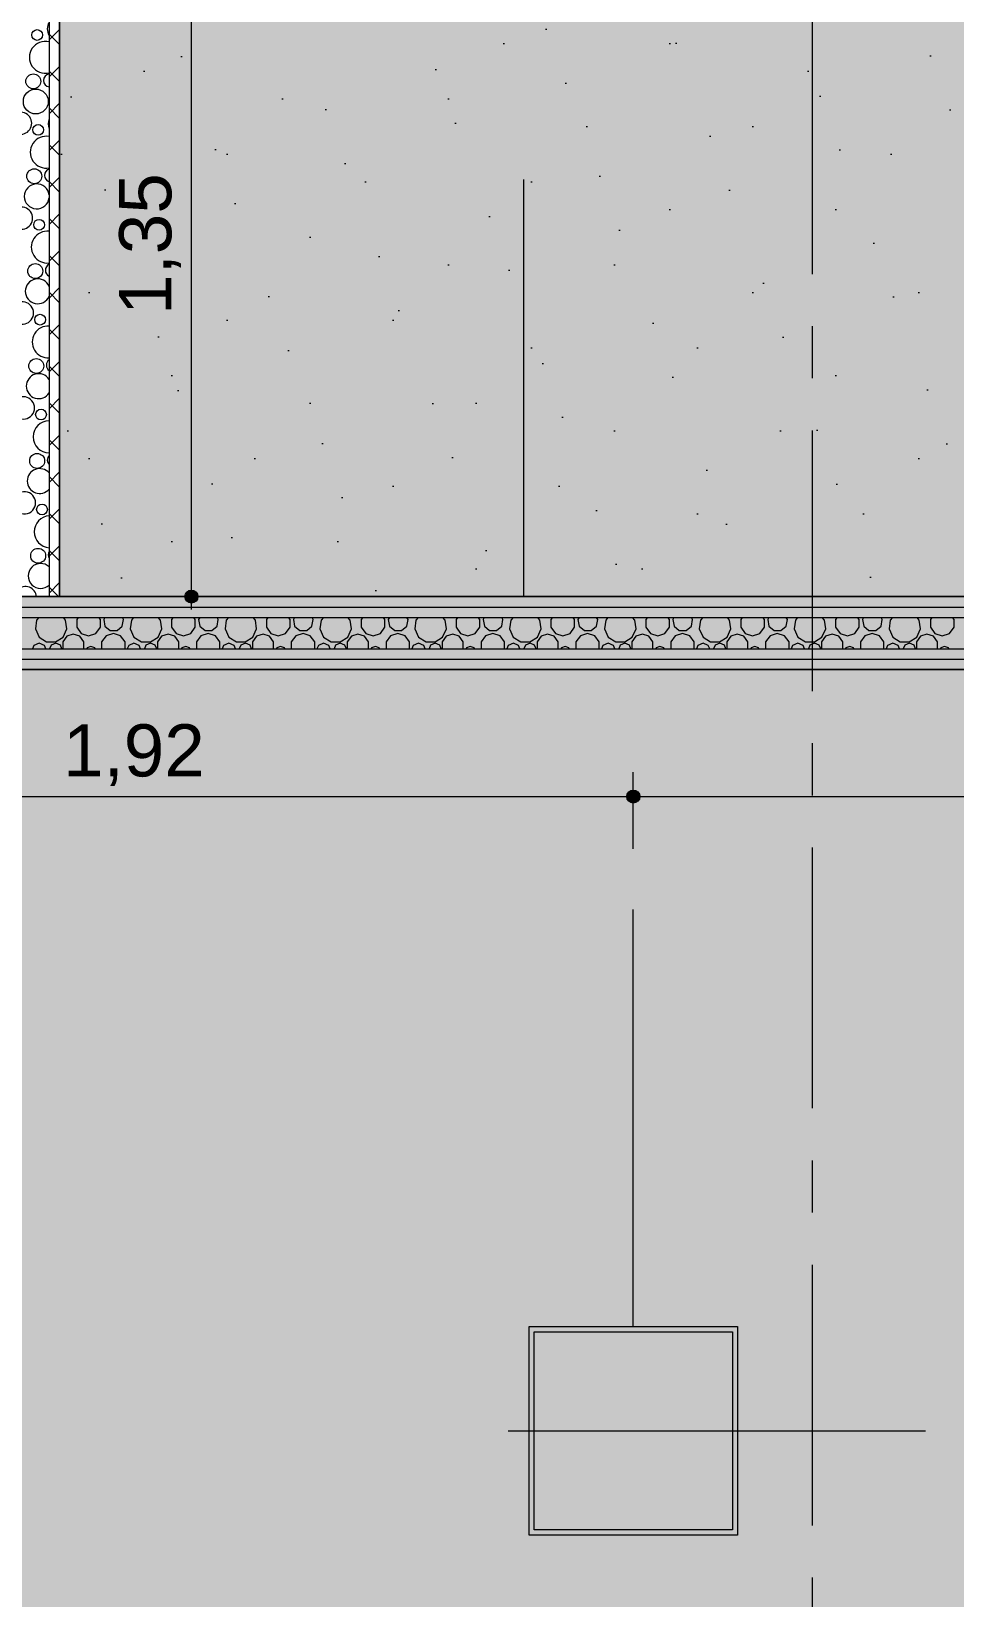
# Model space of a CAD drawing. Header units: metres. Extents: x -77 to -41.1, y -68 to -27.7.
# Drawn here: x -51.128 to -49.358, y -39.02 to -36.016 of the extents above; entities that cross this region are included whole.
import ezdxf

# ---------------------------------------------------------------- set-up
doc = ezdxf.new("R2010")
doc.units = ezdxf.units.M
doc.header["$MEASUREMENT"] = 0
doc.linetypes.add('AStair_dashed', pattern=[1.8, 0.8, -1])
doc.linetypes.add('Dot & Dashed', pattern=[0.6, 0.5, -0.05, 0, -0.05])
for name, color, linetype, lineweight in [('0_Caneta_No__99', 7, 'Continuous', 20), ('FORRO.EXEC_Caneta_No__241', 7, 'Continuous', 13), ('LAJES.EST_Caneta_No__241', 7, 'Continuous', 13), ('LAJES.EST_Caneta_No__96', 252, 'Continuous', 0), ('LUMINOTÉCNICA_Caneta_No__96', 252, 'Continuous', 0), ('PAREDE CONSTRUIR_Caneta_No__241', 7, 'Continuous', 13), ('PAREDE CONSTRUIR_Caneta_No__83', 84, 'Continuous', 0), ('PAREDE CONSTRUIR_Caneta_No__96', 252, 'Continuous', 0)]:
    doc.layers.add(name, color=color, linetype=linetype, lineweight=lineweight)
for name, color, linetype in [('COTAS FORRO.EXEC', 7, 'Continuous'), ('FORRO.EXEC', 7, 'Continuous'), ('LUMINOTÉCNICA', 7, 'Continuous'), ('PAREDE CONSTRUIR', 7, 'Continuous')]:
    doc.layers.add(name, color=color, linetype=linetype)
for name, color, linetype, lineweight, true_color in [('COTAS FORRO.EXEC_Caneta_No__25', 7, 'Continuous', 13, 0x982312), ('LAJES.EST_Caneta_No__18', 7, 'Continuous', 0, 0xdfdfdf), ('LAJES.EST_Caneta_No__254', 7, 'Continuous', 0, 0xd1c9ad), ('LUMINOTÉCNICA_Caneta_No__27', 7, 'Continuous', 0, 0xbd2d17), ('ZONA_Caneta_No__56', 7, 'Continuous', 0, 0xffe495)]:
    doc.layers.add(name, color=color, linetype=linetype, lineweight=lineweight, true_color=true_color)
doc.styles.add('GENERATED_STYLE_1', font='arial.ttf')
doc.dimstyles.new('GENERATED_STYLE__1', dxfattribs={"dimtxt": 0.1, "dimasz": 0.0475, "dimexe": 0.18, "dimexo": 0.1, "dimgap": 0, "dimtad": 1, "dimtih": 1, "dimtoh": 1, "dimzin": 0, "dimdsep": 46, "dimtxsty": 'GENERATED_STYLE_1', "dimblk": 'ARROWHEAD_11', "dimblk1": 'ARROWHEAD_11', "dimblk2": 'ARROWHEAD_11', "dimcen": 0.09, "dimclrd": 256, "dimclre": 256, "dimclrt": 256, "dimadec": 0, "dimazin": 0, "dimtfac": 1, "dimtdec": 4, "dimtmove": 0, "dimatfit": 3, "dimfxl": 0, "dimtolj": 1, "dimtzin": 0, "dimarcsym": 0})
doc.dimstyles.new('GENERATED_STYLE__2', dxfattribs={"dimtxt": 0.1, "dimasz": 0.0475, "dimexe": 0.18, "dimexo": 0.1, "dimgap": 0, "dimtad": 1, "dimzin": 0, "dimdsep": 46, "dimtxsty": 'GENERATED_STYLE_1', "dimblk": 'ARROWHEAD_11', "dimblk1": 'ARROWHEAD_11', "dimblk2": 'ARROWHEAD_11', "dimcen": 0.09, "dimclrd": 256, "dimclre": 256, "dimclrt": 256, "dimadec": 0, "dimazin": 0, "dimtfac": 1, "dimtdec": 4, "dimtmove": 0, "dimatfit": 3, "dimfxl": 0, "dimtolj": 1, "dimtzin": 0, "dimarcsym": 0})
pattern_1 = [(45, (0, 0.5), (-0.159099, 0.159099), [0, -0.15, 0, -0.225]), (110, (0.5, 0.5), (0.21143084, 0.07695453), [0, -0.11, 0, -0.19])]

# ---------------------------------------------------------------- blocks, each defined once
blk = doc.blocks.new('*X124')
at = {"layer": 'PAREDE CONSTRUIR_Caneta_No__96', "color": 252, "linetype": 'Continuous', "lineweight": 0}
for p, q in [((-51.1181, -37.1451), (-51.1205, -37.1622)), ((-51.1138, -37.1402), (-51.1181, -37.1451)), ((-51.0624, -37.1451), (-51.0667, -37.1402)), ((-51.0599, -37.1622), (-51.0624, -37.1451)), ((-51.0382, -37.1402), (-51.0411, -37.1442)), ((-51.0411, -37.1442), (-51.0411, -37.159)), ((-51.0411, -37.159), (-51.0325, -37.1709)), ((-51.0044, -37.1709), (-50.9958, -37.159)), ((-50.9958, -37.1442), (-50.9987, -37.1402)), ((-50.9958, -37.159), (-50.9958, -37.1442)), ((-50.9872, -37.1402), (-50.9893, -37.1439)), ((-50.9893, -37.1439), (-50.987, -37.1568)), ((-50.987, -37.1568), (-50.977, -37.1652)), ((-50.9639, -37.1652), (-50.9538, -37.1568)), ((-50.9538, -37.1568), (-50.9515, -37.1439)), ((-50.9515, -37.1439), (-50.9537, -37.1402)), ((-50.9362, -37.1451), (-50.9387, -37.1622)), ((-50.932, -37.1402), (-50.9362, -37.1451)), ((-50.8805, -37.1451), (-50.8848, -37.1402)), ((-50.8781, -37.1622), (-50.8805, -37.1451)), ((-50.8564, -37.1402), (-50.8593, -37.1442)), ((-50.8593, -37.1442), (-50.8593, -37.159)), ((-50.8593, -37.159), (-50.8506, -37.1709)), ((-50.8226, -37.1709), (-50.8139, -37.159)), ((-50.8139, -37.1442), (-50.8168, -37.1402)), ((-50.8139, -37.159), (-50.8139, -37.1442)), ((-50.8053, -37.1402), (-50.8075, -37.1439)), ((-50.8075, -37.1439), (-50.8052, -37.1568)), ((-50.8052, -37.1568), (-50.7951, -37.1652)), ((-50.782, -37.1652), (-50.772, -37.1568)), ((-50.772, -37.1568), (-50.7697, -37.1439)), ((-50.7697, -37.1439), (-50.7718, -37.1402)), ((-50.7544, -37.1451), (-50.7568, -37.1622)), ((-50.7501, -37.1402), (-50.7544, -37.1451)), ((-50.6987, -37.1451), (-50.7029, -37.1402)), ((-50.6962, -37.1622), (-50.6987, -37.1451)), ((-50.6745, -37.1402), (-50.6774, -37.1442)), ((-50.6774, -37.1442), (-50.6774, -37.159)), ((-50.6774, -37.159), (-50.6688, -37.1709)), ((-50.6407, -37.1709), (-50.6321, -37.159)), ((-50.6321, -37.1442), (-50.635, -37.1402)), ((-50.6321, -37.159), (-50.6321, -37.1442)), ((-50.6235, -37.1402), (-50.6256, -37.1439)), ((-50.6256, -37.1439), (-50.6233, -37.1568)), ((-50.6233, -37.1568), (-50.6133, -37.1652)), ((-50.6002, -37.1652), (-50.5901, -37.1568)), ((-50.5901, -37.1568), (-50.5878, -37.1439)), ((-50.5878, -37.1439), (-50.59, -37.1402)), ((-50.5725, -37.1451), (-50.575, -37.1622)), ((-50.5682, -37.1402), (-50.5725, -37.1451)), ((-50.5168, -37.1451), (-50.5211, -37.1402)), ((-50.5144, -37.1622), (-50.5168, -37.1451)), ((-50.4926, -37.1402), (-50.4956, -37.1442)), ((-50.4956, -37.1442), (-50.4956, -37.159)), ((-50.4956, -37.159), (-50.4869, -37.1709)), ((-50.4589, -37.1709), (-50.4502, -37.159)), ((-50.4502, -37.1442), (-50.4531, -37.1402)), ((-50.4502, -37.159), (-50.4502, -37.1442)), ((-50.4416, -37.1402), (-50.4438, -37.1439)), ((-50.4438, -37.1439), (-50.4415, -37.1568)), ((-50.4415, -37.1568), (-50.4314, -37.1652)), ((-50.4183, -37.1652), (-50.4083, -37.1568)), ((-50.4083, -37.1568), (-50.406, -37.1439)), ((-50.406, -37.1439), (-50.4081, -37.1402)), ((-50.3907, -37.1451), (-50.3931, -37.1622)), ((-50.3864, -37.1402), (-50.3907, -37.1451)), ((-50.335, -37.1451), (-50.3392, -37.1402)), ((-50.3325, -37.1622), (-50.335, -37.1451)), ((-50.3108, -37.1402), (-50.3137, -37.1442)), ((-50.3137, -37.1442), (-50.3137, -37.159)), ((-50.3137, -37.159), (-50.3051, -37.1709)), ((-50.277, -37.1709), (-50.2683, -37.159)), ((-50.2683, -37.1442), (-50.2713, -37.1402)), ((-50.2683, -37.159), (-50.2683, -37.1442)), ((-50.2598, -37.1402), (-50.2619, -37.1439)), ((-50.2619, -37.1439), (-50.2596, -37.1568)), ((-50.2596, -37.1568), (-50.2496, -37.1652)), ((-50.2365, -37.1652), (-50.2264, -37.1568)), ((-50.2264, -37.1568), (-50.2241, -37.1439)), ((-50.2241, -37.1439), (-50.2262, -37.1402)), ((-50.2088, -37.1451), (-50.2113, -37.1622)), ((-50.2045, -37.1402), (-50.2088, -37.1451)), ((-50.1531, -37.1451), (-50.1574, -37.1402)), ((-50.1507, -37.1622), (-50.1531, -37.1451)), ((-50.1289, -37.1402), (-50.1319, -37.1442)), ((-50.1319, -37.1442), (-50.1319, -37.159)), ((-50.1319, -37.159), (-50.1232, -37.1709)), ((-50.0952, -37.1709), (-50.0865, -37.159)), ((-50.0865, -37.1442), (-50.0894, -37.1402)), ((-50.0865, -37.159), (-50.0865, -37.1442)), ((-50.0779, -37.1402), (-50.0801, -37.1439)), ((-50.0801, -37.1439), (-50.0778, -37.1568)), ((-50.0778, -37.1568), (-50.0677, -37.1652)), ((-50.0546, -37.1652), (-50.0446, -37.1568)), ((-50.0446, -37.1568), (-50.0423, -37.1439)), ((-50.0423, -37.1439), (-50.0444, -37.1402)), ((-50.027, -37.1451), (-50.0294, -37.1622)), ((-50.0227, -37.1402), (-50.027, -37.1451)), ((-49.9713, -37.1451), (-49.9755, -37.1402)), ((-49.9688, -37.1622), (-49.9713, -37.1451)), ((-49.9471, -37.1402), (-49.95, -37.1442)), ((-49.95, -37.1442), (-49.95, -37.159)), ((-49.95, -37.159), (-49.9413, -37.1709)), ((-49.9133, -37.1709), (-49.9046, -37.159)), ((-49.9046, -37.1442), (-49.9076, -37.1402)), ((-49.9046, -37.159), (-49.9046, -37.1442)), ((-49.8961, -37.1402), (-49.8982, -37.1439)), ((-49.8982, -37.1439), (-49.8959, -37.1568)), ((-49.8959, -37.1568), (-49.8859, -37.1652)), ((-49.8728, -37.1652), (-49.8627, -37.1568)), ((-49.8627, -37.1568), (-49.8604, -37.1439)), ((-49.8604, -37.1439), (-49.8625, -37.1402)), ((-49.8451, -37.1451), (-49.8476, -37.1622)), ((-49.8408, -37.1402), (-49.8451, -37.1451)), ((-49.7894, -37.1451), (-49.7937, -37.1402)), ((-49.787, -37.1622), (-49.7894, -37.1451)), ((-49.7652, -37.1402), (-49.7682, -37.1442)), ((-49.7682, -37.1442), (-49.7682, -37.159)), ((-49.7682, -37.159), (-49.7595, -37.1709)), ((-49.7315, -37.1709), (-49.7228, -37.159)), ((-49.7228, -37.1442), (-49.7257, -37.1402)), ((-49.7228, -37.159), (-49.7228, -37.1442)), ((-49.7142, -37.1402), (-49.7163, -37.1439)), ((-49.7163, -37.1439), (-49.7141, -37.1568)), ((-49.7141, -37.1568), (-49.704, -37.1652)), ((-49.6909, -37.1652), (-49.6808, -37.1568)), ((-49.6808, -37.1568), (-49.6786, -37.1439)), ((-49.6786, -37.1439), (-49.6807, -37.1402)), ((-49.6632, -37.1451), (-49.6657, -37.1622)), ((-49.659, -37.1402), (-49.6632, -37.1451)), ((-49.6076, -37.1451), (-49.6118, -37.1402)), ((-49.6051, -37.1622), (-49.6076, -37.1451)), ((-49.5834, -37.1402), (-49.5863, -37.1442)), ((-49.5863, -37.1442), (-49.5863, -37.159)), ((-49.5863, -37.159), (-49.5776, -37.1709)), ((-49.5496, -37.1709), (-49.5409, -37.159)), ((-49.5409, -37.1442), (-49.5439, -37.1402)), ((-49.5409, -37.159), (-49.5409, -37.1442)), ((-49.5324, -37.1402), (-49.5345, -37.1439)), ((-49.5345, -37.1439), (-49.5322, -37.1568)), ((-49.5322, -37.1568), (-49.5222, -37.1652)), ((-49.509, -37.1652), (-49.499, -37.1568)), ((-49.499, -37.1568), (-49.4967, -37.1439)), ((-49.4967, -37.1439), (-49.4988, -37.1402)), ((-49.4814, -37.1451), (-49.4838, -37.1622)), ((-49.4771, -37.1402), (-49.4814, -37.1451)), ((-49.4257, -37.1451), (-49.43, -37.1402)), ((-49.4233, -37.1622), (-49.4257, -37.1451)), ((-49.4015, -37.1402), (-49.4045, -37.1442)), ((-49.4045, -37.1442), (-49.4045, -37.159)), ((-49.4045, -37.159), (-49.3958, -37.1709)), ((-49.3677, -37.1709), (-49.3591, -37.159)), ((-49.3591, -37.1442), (-49.362, -37.1402)), ((-49.3591, -37.159), (-49.3591, -37.1442)), ((-51.1133, -37.1896), (-51.1234, -37.1938)), ((-51.1205, -37.1622), (-51.1134, -37.1779)), ((-51.1134, -37.1779), (-51.0989, -37.1872)), ((-51.1032, -37.1938), (-51.1133, -37.1896)), ((-51.0989, -37.1872), (-51.0816, -37.1872)), ((-51.0814, -37.1896), (-51.0902, -37.1933)), ((-51.0816, -37.1872), (-51.0671, -37.1779)), ((-51.0725, -37.1933), (-51.0814, -37.1896)), ((-51.0602, -37.1761), (-51.0679, -37.1867)), ((-51.0679, -37.1867), (-51.0679, -37.1999)), ((-51.0671, -37.1779), (-51.0599, -37.1622)), ((-51.0477, -37.172), (-51.0602, -37.1761)), ((-51.0352, -37.1761), (-51.0477, -37.172)), ((-51.0274, -37.1867), (-51.0352, -37.1761)), ((-51.0325, -37.1709), (-51.0185, -37.1755)), ((-51.0274, -37.1999), (-51.0274, -37.1867)), ((-51.0185, -37.1755), (-51.0044, -37.1709)), ((-50.9848, -37.1752), (-50.9934, -37.1871)), ((-50.9934, -37.1871), (-50.9934, -37.2002)), ((-50.9709, -37.1707), (-50.9848, -37.1752)), ((-50.977, -37.1652), (-50.9639, -37.1652)), ((-50.957, -37.1752), (-50.9709, -37.1707)), ((-50.9484, -37.1871), (-50.957, -37.1752)), ((-50.9484, -37.2002), (-50.9484, -37.1871)), ((-50.9314, -37.1896), (-50.9415, -37.1938)), ((-50.9387, -37.1622), (-50.9315, -37.1779)), ((-50.9315, -37.1779), (-50.917, -37.1872)), ((-50.9213, -37.1938), (-50.9314, -37.1896)), ((-50.917, -37.1872), (-50.8998, -37.1872)), ((-50.8995, -37.1896), (-50.9084, -37.1933)), ((-50.8998, -37.1872), (-50.8852, -37.1779)), ((-50.8906, -37.1933), (-50.8995, -37.1896)), ((-50.8783, -37.1761), (-50.8861, -37.1867)), ((-50.8861, -37.1867), (-50.8861, -37.1999)), ((-50.8852, -37.1779), (-50.8781, -37.1622)), ((-50.8658, -37.172), (-50.8783, -37.1761)), ((-50.8533, -37.1761), (-50.8658, -37.172)), ((-50.8456, -37.1867), (-50.8533, -37.1761)), ((-50.8506, -37.1709), (-50.8366, -37.1755)), ((-50.8456, -37.1999), (-50.8456, -37.1867)), ((-50.8366, -37.1755), (-50.8226, -37.1709)), ((-50.803, -37.1752), (-50.8116, -37.1871)), ((-50.8116, -37.1871), (-50.8116, -37.2002)), ((-50.7891, -37.1707), (-50.803, -37.1752)), ((-50.7951, -37.1652), (-50.782, -37.1652)), ((-50.7752, -37.1752), (-50.7891, -37.1707)), ((-50.7666, -37.1871), (-50.7752, -37.1752)), ((-50.7666, -37.2002), (-50.7666, -37.1871)), ((-50.7496, -37.1896), (-50.7597, -37.1938)), ((-50.7568, -37.1622), (-50.7497, -37.1779)), ((-50.7497, -37.1779), (-50.7351, -37.1872)), ((-50.7395, -37.1938), (-50.7496, -37.1896)), ((-50.7351, -37.1872), (-50.7179, -37.1872)), ((-50.7177, -37.1896), (-50.7265, -37.1933)), ((-50.7179, -37.1872), (-50.7034, -37.1779)), ((-50.7088, -37.1933), (-50.7177, -37.1896)), ((-50.6965, -37.1761), (-50.7042, -37.1867)), ((-50.7042, -37.1867), (-50.7042, -37.1999)), ((-50.7034, -37.1779), (-50.6962, -37.1622)), ((-50.684, -37.172), (-50.6965, -37.1761)), ((-50.6715, -37.1761), (-50.684, -37.172)), ((-50.6637, -37.1867), (-50.6715, -37.1761)), ((-50.6688, -37.1709), (-50.6547, -37.1755)), ((-50.6637, -37.1999), (-50.6637, -37.1867)), ((-50.6547, -37.1755), (-50.6407, -37.1709)), ((-50.6211, -37.1752), (-50.6297, -37.1871)), ((-50.6297, -37.1871), (-50.6297, -37.2002)), ((-50.6072, -37.1707), (-50.6211, -37.1752)), ((-50.6133, -37.1652), (-50.6002, -37.1652)), ((-50.5933, -37.1752), (-50.6072, -37.1707)), ((-50.5847, -37.1871), (-50.5933, -37.1752)), ((-50.5847, -37.2002), (-50.5847, -37.1871)), ((-50.5677, -37.1896), (-50.5778, -37.1938)), ((-50.575, -37.1622), (-50.5678, -37.1779)), ((-50.5678, -37.1779), (-50.5533, -37.1872)), ((-50.5576, -37.1938), (-50.5677, -37.1896)), ((-50.5533, -37.1872), (-50.536, -37.1872)), ((-50.5358, -37.1896), (-50.5447, -37.1933)), ((-50.536, -37.1872), (-50.5215, -37.1779)), ((-50.5269, -37.1933), (-50.5358, -37.1896)), ((-50.5146, -37.1761), (-50.5224, -37.1867)), ((-50.5224, -37.1867), (-50.5224, -37.1999)), ((-50.5215, -37.1779), (-50.5144, -37.1622)), ((-50.5021, -37.172), (-50.5146, -37.1761)), ((-50.4896, -37.1761), (-50.5021, -37.172)), ((-50.4819, -37.1867), (-50.4896, -37.1761)), ((-50.4869, -37.1709), (-50.4729, -37.1755)), ((-50.4819, -37.1999), (-50.4819, -37.1867)), ((-50.4729, -37.1755), (-50.4589, -37.1709)), ((-50.4393, -37.1752), (-50.4479, -37.1871)), ((-50.4479, -37.1871), (-50.4479, -37.2002)), ((-50.4254, -37.1707), (-50.4393, -37.1752)), ((-50.4314, -37.1652), (-50.4183, -37.1652)), ((-50.4115, -37.1752), (-50.4254, -37.1707)), ((-50.4029, -37.1871), (-50.4115, -37.1752)), ((-50.4029, -37.2002), (-50.4029, -37.1871)), ((-50.3859, -37.1896), (-50.396, -37.1938)), ((-50.3931, -37.1622), (-50.3859, -37.1779)), ((-50.3859, -37.1779), (-50.3714, -37.1872)), ((-50.3758, -37.1938), (-50.3859, -37.1896)), ((-50.3714, -37.1872), (-50.3542, -37.1872)), ((-50.354, -37.1896), (-50.3628, -37.1933)), ((-50.3542, -37.1872), (-50.3397, -37.1779)), ((-50.3451, -37.1933), (-50.354, -37.1896)), ((-50.3328, -37.1761), (-50.3405, -37.1867)), ((-50.3405, -37.1867), (-50.3405, -37.1999)), ((-50.3397, -37.1779), (-50.3325, -37.1622)), ((-50.3203, -37.172), (-50.3328, -37.1761)), ((-50.3078, -37.1761), (-50.3203, -37.172)), ((-50.3, -37.1867), (-50.3078, -37.1761)), ((-50.3051, -37.1709), (-50.291, -37.1755)), ((-50.3, -37.1999), (-50.3, -37.1867)), ((-50.291, -37.1755), (-50.277, -37.1709)), ((-50.2574, -37.1752), (-50.266, -37.1871)), ((-50.266, -37.1871), (-50.266, -37.2002)), ((-50.2435, -37.1707), (-50.2574, -37.1752)), ((-50.2496, -37.1652), (-50.2365, -37.1652)), ((-50.2296, -37.1752), (-50.2435, -37.1707)), ((-50.221, -37.1871), (-50.2296, -37.1752)), ((-50.221, -37.2002), (-50.221, -37.1871)), ((-50.204, -37.1896), (-50.2141, -37.1938)), ((-50.2113, -37.1622), (-50.2041, -37.1779)), ((-50.2041, -37.1779), (-50.1896, -37.1872)), ((-50.1939, -37.1938), (-50.204, -37.1896)), ((-50.1896, -37.1872), (-50.1723, -37.1872)), ((-50.1721, -37.1896), (-50.181, -37.1933)), ((-50.1723, -37.1872), (-50.1578, -37.1779)), ((-50.1632, -37.1933), (-50.1721, -37.1896)), ((-50.1509, -37.1761), (-50.1586, -37.1867)), ((-50.1586, -37.1867), (-50.1586, -37.1999)), ((-50.1578, -37.1779), (-50.1507, -37.1622)), ((-50.1384, -37.172), (-50.1509, -37.1761)), ((-50.1259, -37.1761), (-50.1384, -37.172)), ((-50.1182, -37.1867), (-50.1259, -37.1761)), ((-50.1232, -37.1709), (-50.1092, -37.1755)), ((-50.1182, -37.1999), (-50.1182, -37.1867)), ((-50.1092, -37.1755), (-50.0952, -37.1709)), ((-50.0756, -37.1752), (-50.0842, -37.1871)), ((-50.0842, -37.1871), (-50.0842, -37.2002)), ((-50.0617, -37.1707), (-50.0756, -37.1752)), ((-50.0677, -37.1652), (-50.0546, -37.1652)), ((-50.0478, -37.1752), (-50.0617, -37.1707)), ((-50.0392, -37.1871), (-50.0478, -37.1752)), ((-50.0392, -37.2002), (-50.0392, -37.1871)), ((-50.0222, -37.1896), (-50.0323, -37.1938)), ((-50.0294, -37.1622), (-50.0222, -37.1779)), ((-50.0222, -37.1779), (-50.0077, -37.1872)), ((-50.0121, -37.1938), (-50.0222, -37.1896)), ((-50.0077, -37.1872), (-49.9905, -37.1872)), ((-49.9902, -37.1896), (-49.9991, -37.1933)), ((-49.9905, -37.1872), (-49.976, -37.1779)), ((-49.9814, -37.1933), (-49.9902, -37.1896)), ((-49.9691, -37.1761), (-49.9768, -37.1867)), ((-49.9768, -37.1867), (-49.9768, -37.1999)), ((-49.976, -37.1779), (-49.9688, -37.1622)), ((-49.9566, -37.172), (-49.9691, -37.1761)), ((-49.9441, -37.1761), (-49.9566, -37.172)), ((-49.9363, -37.1867), (-49.9441, -37.1761)), ((-49.9413, -37.1709), (-49.9273, -37.1755)), ((-49.9363, -37.1999), (-49.9363, -37.1867)), ((-49.9273, -37.1755), (-49.9133, -37.1709)), ((-49.8937, -37.1752), (-49.9023, -37.1871)), ((-49.9023, -37.1871), (-49.9023, -37.2002)), ((-49.8798, -37.1707), (-49.8937, -37.1752)), ((-49.8859, -37.1652), (-49.8728, -37.1652)), ((-49.8659, -37.1752), (-49.8798, -37.1707)), ((-49.8573, -37.1871), (-49.8659, -37.1752)), ((-49.8573, -37.2002), (-49.8573, -37.1871)), ((-49.8403, -37.1896), (-49.8504, -37.1938)), ((-49.8476, -37.1622), (-49.8404, -37.1779)), ((-49.8404, -37.1779), (-49.8259, -37.1872)), ((-49.8302, -37.1938), (-49.8403, -37.1896)), ((-49.8259, -37.1872), (-49.8086, -37.1872)), ((-49.8084, -37.1896), (-49.8173, -37.1933)), ((-49.8086, -37.1872), (-49.7941, -37.1779)), ((-49.7995, -37.1933), (-49.8084, -37.1896)), ((-49.7872, -37.1761), (-49.7949, -37.1867)), ((-49.7949, -37.1867), (-49.7949, -37.1999)), ((-49.7941, -37.1779), (-49.787, -37.1622)), ((-49.7747, -37.172), (-49.7872, -37.1761)), ((-49.7622, -37.1761), (-49.7747, -37.172)), ((-49.7545, -37.1867), (-49.7622, -37.1761)), ((-49.7595, -37.1709), (-49.7455, -37.1755)), ((-49.7545, -37.1999), (-49.7545, -37.1867)), ((-49.7455, -37.1755), (-49.7315, -37.1709)), ((-49.7119, -37.1752), (-49.7205, -37.1871)), ((-49.7205, -37.1871), (-49.7205, -37.2002)), ((-49.698, -37.1707), (-49.7119, -37.1752)), ((-49.704, -37.1652), (-49.6909, -37.1652)), ((-49.6841, -37.1752), (-49.698, -37.1707)), ((-49.6755, -37.1871), (-49.6841, -37.1752)), ((-49.6755, -37.2002), (-49.6755, -37.1871)), ((-49.6585, -37.1896), (-49.6686, -37.1938)), ((-49.6657, -37.1622), (-49.6585, -37.1779)), ((-49.6585, -37.1779), (-49.644, -37.1872)), ((-49.6483, -37.1938), (-49.6585, -37.1896)), ((-49.644, -37.1872), (-49.6268, -37.1872)), ((-49.6265, -37.1896), (-49.6354, -37.1933)), ((-49.6268, -37.1872), (-49.6123, -37.1779)), ((-49.6177, -37.1933), (-49.6265, -37.1896)), ((-49.6054, -37.1761), (-49.6131, -37.1867)), ((-49.6131, -37.1867), (-49.6131, -37.1999)), ((-49.6123, -37.1779), (-49.6051, -37.1622)), ((-49.5929, -37.172), (-49.6054, -37.1761)), ((-49.5803, -37.1761), (-49.5929, -37.172)), ((-49.5726, -37.1867), (-49.5803, -37.1761)), ((-49.5776, -37.1709), (-49.5636, -37.1755)), ((-49.5726, -37.1999), (-49.5726, -37.1867)), ((-49.5636, -37.1755), (-49.5496, -37.1709)), ((-49.53, -37.1752), (-49.5386, -37.1871)), ((-49.5386, -37.1871), (-49.5386, -37.2002)), ((-49.5161, -37.1707), (-49.53, -37.1752)), ((-49.5222, -37.1652), (-49.509, -37.1652)), ((-49.5022, -37.1752), (-49.5161, -37.1707)), ((-49.4936, -37.1871), (-49.5022, -37.1752)), ((-49.4936, -37.2002), (-49.4936, -37.1871)), ((-49.4766, -37.1896), (-49.4867, -37.1938)), ((-49.4838, -37.1622), (-49.4767, -37.1779)), ((-49.4767, -37.1779), (-49.4622, -37.1872)), ((-49.4665, -37.1938), (-49.4766, -37.1896)), ((-49.4622, -37.1872), (-49.4449, -37.1872)), ((-49.4447, -37.1896), (-49.4535, -37.1933)), ((-49.4449, -37.1872), (-49.4304, -37.1779)), ((-49.4358, -37.1933), (-49.4447, -37.1896)), ((-49.4235, -37.1761), (-49.4312, -37.1867)), ((-49.4312, -37.1867), (-49.4312, -37.1999)), ((-49.4304, -37.1779), (-49.4233, -37.1622)), ((-49.411, -37.172), (-49.4235, -37.1761)), ((-49.3985, -37.1761), (-49.411, -37.172)), ((-49.3908, -37.1867), (-49.3985, -37.1761)), ((-49.3958, -37.1709), (-49.3818, -37.1755)), ((-49.3908, -37.1999), (-49.3908, -37.1867)), ((-49.3818, -37.1755), (-49.3677, -37.1709)), ((-51.1234, -37.1938), (-51.126, -37.2002)), ((-51.1005, -37.2002), (-51.1032, -37.1938)), ((-51.0902, -37.1933), (-51.0931, -37.2002)), ((-51.0696, -37.2002), (-51.0725, -37.1933)), ((-51.0679, -37.1999), (-51.0677, -37.2002)), ((-51.0277, -37.2002), (-51.0274, -37.1999)), ((-51.0213, -37.1987), (-51.0219, -37.2002)), ((-51.014, -37.1957), (-51.0213, -37.1987)), ((-51.0067, -37.1987), (-51.014, -37.1957)), ((-51.0061, -37.2002), (-51.0067, -37.1987)), ((-50.9415, -37.1938), (-50.9442, -37.2002)), ((-50.9187, -37.2002), (-50.9213, -37.1938)), ((-50.9084, -37.1933), (-50.9112, -37.2002)), ((-50.8878, -37.2002), (-50.8906, -37.1933)), ((-50.8861, -37.1999), (-50.8858, -37.2002)), ((-50.8458, -37.2002), (-50.8456, -37.1999)), ((-50.8395, -37.1987), (-50.8401, -37.2002)), ((-50.8321, -37.1957), (-50.8395, -37.1987)), ((-50.8248, -37.1987), (-50.8321, -37.1957)), ((-50.8242, -37.2002), (-50.8248, -37.1987)), ((-50.7597, -37.1938), (-50.7623, -37.2002)), ((-50.7368, -37.2002), (-50.7395, -37.1938)), ((-50.7265, -37.1933), (-50.7294, -37.2002)), ((-50.7059, -37.2002), (-50.7088, -37.1933)), ((-50.7042, -37.1999), (-50.704, -37.2002)), ((-50.664, -37.2002), (-50.6637, -37.1999)), ((-50.6576, -37.1987), (-50.6582, -37.2002)), ((-50.6503, -37.1957), (-50.6576, -37.1987)), ((-50.643, -37.1987), (-50.6503, -37.1957)), ((-50.6424, -37.2002), (-50.643, -37.1987)), ((-50.5778, -37.1938), (-50.5805, -37.2002)), ((-50.555, -37.2002), (-50.5576, -37.1938)), ((-50.5447, -37.1933), (-50.5475, -37.2002)), ((-50.5241, -37.2002), (-50.5269, -37.1933)), ((-50.5224, -37.1999), (-50.5221, -37.2002)), ((-50.4821, -37.2002), (-50.4819, -37.1999)), ((-50.4757, -37.1987), (-50.4764, -37.2002)), ((-50.4684, -37.1957), (-50.4757, -37.1987)), ((-50.4611, -37.1987), (-50.4684, -37.1957)), ((-50.4605, -37.2002), (-50.4611, -37.1987)), ((-50.396, -37.1938), (-50.3986, -37.2002)), ((-50.3731, -37.2002), (-50.3758, -37.1938)), ((-50.3628, -37.1933), (-50.3657, -37.2002)), ((-50.3422, -37.2002), (-50.3451, -37.1933)), ((-50.3405, -37.1999), (-50.3403, -37.2002)), ((-50.3003, -37.2002), (-50.3, -37.1999)), ((-50.2939, -37.1987), (-50.2945, -37.2002)), ((-50.2866, -37.1957), (-50.2939, -37.1987)), ((-50.2793, -37.1987), (-50.2866, -37.1957)), ((-50.2786, -37.2002), (-50.2793, -37.1987)), ((-50.2141, -37.1938), (-50.2168, -37.2002)), ((-50.1913, -37.2002), (-50.1939, -37.1938)), ((-50.181, -37.1933), (-50.1838, -37.2002)), ((-50.1604, -37.2002), (-50.1632, -37.1933)), ((-50.1586, -37.1999), (-50.1584, -37.2002)), ((-50.1184, -37.2002), (-50.1182, -37.1999)), ((-50.112, -37.1987), (-50.1127, -37.2002)), ((-50.1047, -37.1957), (-50.112, -37.1987)), ((-50.0974, -37.1987), (-50.1047, -37.1957)), ((-50.0968, -37.2002), (-50.0974, -37.1987)), ((-50.0323, -37.1938), (-50.0349, -37.2002)), ((-50.0094, -37.2002), (-50.0121, -37.1938)), ((-49.9991, -37.1933), (-50.002, -37.2002)), ((-49.9785, -37.2002), (-49.9814, -37.1933)), ((-49.9768, -37.1999), (-49.9766, -37.2002)), ((-49.9366, -37.2002), (-49.9363, -37.1999)), ((-49.9302, -37.1987), (-49.9308, -37.2002)), ((-49.9229, -37.1957), (-49.9302, -37.1987)), ((-49.9156, -37.1987), (-49.9229, -37.1957)), ((-49.9149, -37.2002), (-49.9156, -37.1987)), ((-49.8504, -37.1938), (-49.8531, -37.2002)), ((-49.8276, -37.2002), (-49.8302, -37.1938)), ((-49.8173, -37.1933), (-49.8201, -37.2002)), ((-49.7967, -37.2002), (-49.7995, -37.1933)), ((-49.7949, -37.1999), (-49.7947, -37.2002)), ((-49.7547, -37.2002), (-49.7545, -37.1999)), ((-49.7483, -37.1987), (-49.749, -37.2002)), ((-49.741, -37.1957), (-49.7483, -37.1987)), ((-49.7337, -37.1987), (-49.741, -37.1957)), ((-49.7331, -37.2002), (-49.7337, -37.1987)), ((-49.6686, -37.1938), (-49.6712, -37.2002)), ((-49.6457, -37.2002), (-49.6483, -37.1938)), ((-49.6354, -37.1933), (-49.6383, -37.2002)), ((-49.6148, -37.2002), (-49.6177, -37.1933)), ((-49.6131, -37.1999), (-49.6128, -37.2002)), ((-49.5729, -37.2002), (-49.5726, -37.1999)), ((-49.5665, -37.1987), (-49.5671, -37.2002)), ((-49.5592, -37.1957), (-49.5665, -37.1987)), ((-49.5519, -37.1987), (-49.5592, -37.1957)), ((-49.5512, -37.2002), (-49.5519, -37.1987)), ((-49.4867, -37.1938), (-49.4893, -37.2002)), ((-49.4638, -37.2002), (-49.4665, -37.1938)), ((-49.4535, -37.1933), (-49.4564, -37.2002)), ((-49.433, -37.2002), (-49.4358, -37.1933)), ((-49.4312, -37.1999), (-49.431, -37.2002)), ((-49.391, -37.2002), (-49.3908, -37.1999)), ((-49.3846, -37.1987), (-49.3852, -37.2002)), ((-49.3773, -37.1957), (-49.3846, -37.1987)), ((-49.37, -37.1987), (-49.3773, -37.1957)), ((-49.3694, -37.2002), (-49.37, -37.1987))]:
    blk.add_line(p, q, dxfattribs=at)
blk = doc.blocks.new('*X134')
at = {"layer": 'PAREDE CONSTRUIR_Caneta_No__96', "color": 252, "linetype": 'Continuous', "lineweight": 0}
for centre, radius in [((-51.117, -36.023), 0.0103), ((-51.1244, -36.112), 0.0143), ((-51.1196, -36.1506), 0.0239), ((-51.1151, -36.205), 0.0103), ((-51.1226, -36.2939), 0.0143), ((-51.1133, -36.387), 0.0103), ((-51.1207, -36.4759), 0.0143), ((-51.1114, -36.569), 0.0103), ((-51.1188, -36.6579), 0.0143), ((-51.1096, -36.751), 0.0103), ((-51.117, -36.8399), 0.0143), ((-51.1077, -36.933), 0.0103), ((-51.1151, -37.0219), 0.0143)]:
    blk.add_circle(centre, radius, dxfattribs=at)
for centre, radius, start, end in [((-51.0739, -36.0114), 0.0237, 148.251, 211.749), ((-51.1014, -36.0659), 0.0306, 76.1603, 283.8397), ((-51.0925, -36.1102), 0.0125, 97.0728, 262.9272), ((-51.1488, -36.1923), 0.0213, 255.7689, 104.2311), ((-51.0721, -36.1934), 0.0237, 158.2379, 201.7621), ((-51.0995, -36.2479), 0.0306, 79.7096, 280.2904), ((-51.0906, -36.2922), 0.0125, 105.7237, 254.2763), ((-51.1177, -36.3326), 0.0239, 6.8038, 353.1962), ((-51.147, -36.3743), 0.0213, 250.5511, 109.4489), ((-51.0976, -36.4298), 0.0306, 83.2194, 276.7806), ((-51.0888, -36.4742), 0.0125, 114.7631, 245.2369), ((-51.1159, -36.5146), 0.0239, 23.7602, 336.2398), ((-51.1451, -36.5563), 0.0213, 245.1592, 114.8408), ((-51.0958, -36.6118), 0.0306, 86.7038, 273.2962), ((-51.0869, -36.6562), 0.0125, 124.523, 235.477), ((-51.114, -36.6966), 0.0239, 33.1207, 326.8793), ((-51.1432, -36.7383), 0.0213, 239.5204, 120.4796), ((-51.0939, -36.7938), 0.0306, 90.176, 269.824), ((-51.0851, -36.8382), 0.0125, 135.6108, 224.3892), ((-51.1122, -36.8786), 0.0239, 40.5531, 319.4469), ((-51.1414, -36.9203), 0.0213, 233.5327, 126.4673), ((-51.0921, -36.9758), 0.0306, 93.6488, 266.3512), ((-51.1103, -37.0606), 0.0239, 46.9932, 313.0068), ((-51.0832, -37.0202), 0.0125, 149.5955, 210.4045), ((-51.1395, -37.1023), 0.0213, 5.6508, 132.9607)]:
    blk.add_arc(centre, radius, start, end, dxfattribs=at)
blk = doc.blocks.new('*D237')
at = {"layer": 'COTAS FORRO.EXEC_Caneta_No__25', "linetype": 'Continuous', "lineweight": 13, "true_color": 0x982312}
for points in [[(-51.9065, -37.4837), (-51.9056, -37.4884), (-51.9029, -37.4925), (-51.8988, -37.4952), (-51.894, -37.4962), (-51.8893, -37.4952), (-51.8852, -37.4925), (-51.8825, -37.4884), (-51.8815, -37.4837), (-51.8825, -37.4789), (-51.8852, -37.4748), (-51.8893, -37.4721), (-51.894, -37.4712), (-51.8988, -37.4721), (-51.9029, -37.4748), (-51.9056, -37.4789)], [(-49.9865, -37.4837), (-49.9856, -37.4884), (-49.9829, -37.4925), (-49.9788, -37.4952), (-49.974, -37.4962), (-49.9693, -37.4952), (-49.9652, -37.4925), (-49.9625, -37.4884), (-49.9615, -37.4837), (-49.9625, -37.4789), (-49.9652, -37.4748), (-49.9693, -37.4721), (-49.974, -37.4712), (-49.9788, -37.4721), (-49.9829, -37.4748), (-49.9856, -37.4789)]]:
    blk.add_hatch(color=24, dxfattribs=at).paths.add_polyline_path(points)
at = {"layer": 'COTAS FORRO.EXEC_Caneta_No__25', "color": 24, "linetype": 'Continuous', "lineweight": 13, "true_color": 0x982312}
for p, q in [((-51.894, -37.4712), (-51.894, -37.4368)), ((-49.974, -37.4712), (-49.974, -37.4368)), ((-51.8815, -37.4837), (-49.9865, -37.4837)), ((-51.894, -37.5837), (-51.894, -37.4962)), ((-49.974, -37.5837), (-49.974, -37.4962))]:
    blk.add_line(p, q, dxfattribs=at)
for centre in [(-51.894, -37.4837), (-49.974, -37.4837)]:
    blk.add_circle(centre, 0.0125, dxfattribs=at)
at = {"layer": 'COTAS FORRO.EXEC_Caneta_No__25', "color": 24, "lineweight": 13, "true_color": 0x982312, "insert": (-51.0675, -37.4637), "char_height": 0.1, "attachment_point": 7, "style": 'GENERATED_STYLE_1'}
blk.add_mtext('\\A1;{\\pql;\\fArial|b0|i0|c0|p0;\\W1.000000;1,92}', dxfattribs=at)
blk = doc.blocks.new('ARROWHEAD_11')
at = {"color": 0, "linetype": 'Continuous', "lineweight": 0}
blk.add_line((0, 0), (-1, 0), dxfattribs=at)
at = {"color": 0, "linetype": 'Continuous', "lineweight": 0, "const_width": 0.25, "flags": 128}
blk.add_lwpolyline([(-0.125, 0, 1), (0.125, 0, 1)], format="xyb", close=True, dxfattribs=at)
blk = doc.blocks.new('*D238')
at = {"layer": 'COTAS FORRO.EXEC_Caneta_No__25', "linetype": 'Continuous', "lineweight": 13, "true_color": 0x982312}
for points in [[(-49.9865, -37.4837), (-49.9856, -37.4884), (-49.9829, -37.4925), (-49.9788, -37.4952), (-49.974, -37.4962), (-49.9693, -37.4952), (-49.9652, -37.4925), (-49.9625, -37.4884), (-49.9615, -37.4837), (-49.9625, -37.4789), (-49.9652, -37.4748), (-49.9693, -37.4721), (-49.974, -37.4712), (-49.9788, -37.4721), (-49.9829, -37.4748), (-49.9856, -37.4789)], [(-48.0665, -37.4837), (-48.0656, -37.4884), (-48.0629, -37.4925), (-48.0588, -37.4952), (-48.054, -37.4962), (-48.0493, -37.4952), (-48.0452, -37.4925), (-48.0425, -37.4884), (-48.0415, -37.4837), (-48.0425, -37.4789), (-48.0452, -37.4748), (-48.0493, -37.4721), (-48.054, -37.4712), (-48.0588, -37.4721), (-48.0629, -37.4748), (-48.0656, -37.4789)]]:
    blk.add_hatch(color=24, dxfattribs=at).paths.add_polyline_path(points)
at = {"layer": 'COTAS FORRO.EXEC_Caneta_No__25', "color": 24, "linetype": 'Continuous', "lineweight": 13, "true_color": 0x982312}
for p, q in [((-49.974, -37.4712), (-49.974, -37.4368)), ((-48.054, -37.4712), (-48.054, -37.4368)), ((-49.9615, -37.4837), (-48.0665, -37.4837)), ((-49.974, -37.5837), (-49.974, -37.4962)), ((-48.054, -37.5837), (-48.054, -37.4962))]:
    blk.add_line(p, q, dxfattribs=at)
for centre in [(-49.974, -37.4837), (-48.054, -37.4837)]:
    blk.add_circle(centre, 0.0125, dxfattribs=at)
at = {"layer": 'COTAS FORRO.EXEC_Caneta_No__25', "color": 24, "lineweight": 13, "true_color": 0x982312, "insert": (-49.1475, -37.4637), "char_height": 0.1, "attachment_point": 7, "style": 'GENERATED_STYLE_1'}
blk.add_mtext('\\A1;{\\pql;\\fArial|b0|i0|c0|p0;\\W1.000000;1,92}', dxfattribs=at)
blk = doc.blocks.new('*D343')
at = {"layer": 'COTAS FORRO.EXEC_Caneta_No__25', "linetype": 'Continuous', "lineweight": 13, "true_color": 0x982312}
for points in [[(-50.8337, -35.7529), (-50.8327, -35.7576), (-50.83, -35.7617), (-50.826, -35.7644), (-50.8212, -35.7654), (-50.8164, -35.7644), (-50.8123, -35.7617), (-50.8096, -35.7576), (-50.8087, -35.7529), (-50.8096, -35.7481), (-50.8123, -35.744), (-50.8164, -35.7413), (-50.8212, -35.7404), (-50.826, -35.7413), (-50.83, -35.744), (-50.8327, -35.7481)], [(-50.8337, -37.1002), (-50.8327, -37.105), (-50.83, -37.109), (-50.826, -37.1117), (-50.8212, -37.1127), (-50.8164, -37.1117), (-50.8123, -37.109), (-50.8096, -37.105), (-50.8087, -37.1002), (-50.8096, -37.0954), (-50.8123, -37.0914), (-50.8164, -37.0887), (-50.8212, -37.0877), (-50.826, -37.0887), (-50.83, -37.0914), (-50.8327, -37.0954)]]:
    blk.add_hatch(color=24, dxfattribs=at).paths.add_polyline_path(points)
at = {"layer": 'COTAS FORRO.EXEC_Caneta_No__25', "color": 24, "linetype": 'Continuous', "lineweight": 13, "true_color": 0x982312}
for p, q in [((-50.8337, -35.7529), (-50.8681, -35.7529)), ((-50.8212, -37.0877), (-50.8212, -35.7654)), ((-50.7212, -35.7529), (-50.8087, -35.7529)), ((-50.8337, -37.1002), (-50.8681, -37.1002)), ((-50.7212, -37.1002), (-50.8087, -37.1002)), ((-50.8212, -37.1252), (-50.8212, -37.1127))]:
    blk.add_line(p, q, dxfattribs=at)
for centre in [(-50.8212, -35.7529), (-50.8212, -37.1002)]:
    blk.add_circle(centre, 0.0125, dxfattribs=at)
at = {"layer": 'COTAS FORRO.EXEC_Caneta_No__25', "color": 24, "lineweight": 13, "true_color": 0x982312, "insert": (-50.8412, -36.56), "char_height": 0.1, "attachment_point": 7, "rotation": 90, "style": 'GENERATED_STYLE_1'}
blk.add_mtext('\\A1;{\\pql;\\fArial|b0|i0|c0|p0;\\W1.000000;1,35}', dxfattribs=at)
blk = doc.blocks.new('Fluorescent Lamp 26')
at = {"layer": 'LUMINOTÉCNICA_Caneta_No__27', "linetype": 'Continuous', "lineweight": 0, "true_color": 0xedc9c4}
blk.add_hatch(color=254, dxfattribs=at).paths.add_polyline_path([(0, 0), (0.4, 0), (0.4, 0.4), (0, 0.4)])
at = {"layer": 'LUMINOTÉCNICA_Caneta_No__27', "color": 22, "linetype": 'Continuous', "lineweight": 0, "true_color": 0xbd2d17}
for p, q in [((0.4, 0.4), (0, 0.4)), ((0, 0.4), (0, 0)), ((0.4, 0), (0.4, 0.4)), ((0.39, 0.39), (0.01, 0.39)), ((0.01, 0.39), (0.01, 0.01)), ((0.39, 0.01), (0.39, 0.39)), ((0, 0), (0.4, 0)), ((0.01, 0.01), (0.39, 0.01))]:
    blk.add_line(p, q, dxfattribs=at)

msp = doc.modelspace()

# ---------------------------------------------------------------- hatches: boundary and pattern name
at = {"layer": 'FORRO.EXEC', "linetype": 'Continuous', "lineweight": 0, "true_color": 0xfbfbfb}
for points in [[(-51.074, -37.1002), (-45.694, -37.1002), (-45.694, -32.7997), (-51.074, -32.7997)], [(-53.814, -42.1002), (-44.214, -42.1002), (-44.214, -37.2402), (-53.814, -37.2402)]]:
    msp.add_hatch(color=7, dxfattribs=at).paths.add_polyline_path(points)
at = {"layer": 'LAJES.EST_Caneta_No__18', "linetype": 'Continuous', "lineweight": 0, "true_color": 0xdfdfdf}
h = msp.add_hatch(dxfattribs=at)
h.set_pattern_fill('Piso_Externo__0003', color=254, style=0, pattern_type=2)
h.set_pattern_definition([(45, (0, 0.6), (-0.1909188, 0.1909188), [0, -0.18, 0, -0.27]), (110, (0.6, 0.6), (0.253717, 0.09234544), [0, -0.132, 0, -0.228])])
h.paths.add_polyline_path([(-76.514, -65.1016), (-73.814, -65.1016, -0.414214), (-75.814, -67.1016), (-66.814, -67.1016, -0.414214), (-68.814, -65.1016), (-68.814, -62.301), (-68.814, -45.4002, -0.414214), (-66.514, -43.1002), (-65.914, -43.1002), (-65.914, -42.3002), (-66.514, -42.3002), (-66.514, -38.2041), (-65.114, -38.2041), (-65.114, -36.7038), (-66.514, -36.7038), (-66.514, -32.5997), (-65.114, -32.5997), (-56.714, -32.5997), (-53.814, -32.5997), (-44.014, -32.5997), (-44.014, -42.3002), (-53.814, -42.3002), (-53.814, -47.1002), (-44.014, -47.1002), (-44.014, -50.8516), (-45.6136, -50.8516), (-45.6136, -52.3506), (-44.014, -52.3506), (-44.014, -60.3006), (-48.9163, -60.3006), (-48.9163, -61.1006), (-44.3609, -61.1006), (-44.3609, -67.1016), (-44.014, -67.1016), (-41.514, -67.1016), (-41.514, -28.1016), (-41.714, -28.1016), (-41.714, -60.3006), (-43.014, -60.3006), (-43.014, -30.0016), (-66.514, -30.0016), (-66.514, -28.1016), (-76.514, -28.1016)])
h.paths.add_polyline_path([(-73.814, -45.1016), (-76.314, -45.1016), (-76.314, -43.0892), (-75.7984, -43.0908, -0.414214), (-73.8139, -45.0876)], flags=0)
h.paths.add_polyline_path([(-73.814, -45.5846, -0.009328), (-73.814, -45.6604)], flags=0)
h.paths.add_polyline_path([(-52.814, -46.3002), (-52.814, -43.1002), (-44.014, -43.1002), (-44.014, -46.3002)], flags=0)
h.paths.add_polyline_path([(-67.714, -34.1), (-76.314, -34.1), (-76.314, -32.5997), (-67.714, -32.5997)], flags=0)
at = {"layer": 'LAJES.EST_Caneta_No__254', "linetype": 'Continuous', "lineweight": 0, "true_color": 0xd1c9ad}
h = msp.add_hatch(dxfattribs=at)
h.set_pattern_fill('Haie_OD_0003', color=9, style=0, pattern_type=2)
h.set_pattern_definition(pattern_1)
h.paths.add_polyline_path([(-65.114, -47.1002), (-66.514, -47.1002), (-66.514, -60.3006), (-56.514, -60.3006), (-44.014, -60.3006), (-44.014, -56.6006), (-50.5957, -56.6006), (-50.5957, -54.2479), (-52.6157, -54.2479), (-52.6157, -52.5506), (-50.5957, -52.5506), (-45.6136, -52.5506), (-45.6136, -50.8516), (-44.014, -50.8516), (-44.014, -47.1002), (-53.814, -47.1002), (-53.814, -42.3002), (-44.014, -42.3002), (-44.014, -37.1002), (-51.174, -37.1002), (-51.174, -32.5997), (-53.814, -32.5997), (-56.714, -32.5997), (-58.7637, -32.5997), (-58.7637, -34.9038), (-63.464, -34.9038), (-63.464, -36.5038), (-65.114, -36.5038), (-65.114, -38.4037), (-63.464, -38.4037), (-63.464, -42.1002), (-65.114, -42.1002), (-65.114, -42.3002)])
h.paths.add_polyline_path([(-60.5596, -42.1002), (-60.5596, -38.4037), (-58.8637, -38.4037), (-58.8637, -42.1002)], flags=0)
h.paths.add_polyline_path([(-59.064, -48.7001), (-59.064, -47.3002), (-56.714, -47.3002), (-56.714, -48.7001)], flags=0)
at = {"layer": 'LAJES.EST_Caneta_No__96', "linetype": 'Continuous', "lineweight": 0}
h = msp.add_hatch(dxfattribs=at)
h.set_pattern_fill('Haie_OD_0003', color=252, style=0, pattern_type=2)
h.set_pattern_definition(pattern_1)
h.paths.add_polyline_path([(-51.074, -37.1002), (-44.014, -37.1002), (-44.014, -32.5997), (-51.074, -32.5997)])
at = {"layer": 'PAREDE CONSTRUIR', "linetype": 'Continuous', "lineweight": 0, "true_color": 0xffffff}
for points in [[(-51.174, -37.1202), (-45.694, -37.1202), (-45.694, -37.1002), (-51.174, -37.1002)], [(-51.174, -37.1402), (-45.694, -37.1402), (-45.694, -37.1202), (-51.174, -37.1202)], [(-51.174, -37.2202), (-45.694, -37.2202), (-45.694, -37.2002), (-51.174, -37.2002)], [(-51.174, -37.2402), (-45.694, -37.2402), (-45.694, -37.2202), (-51.174, -37.2202)]]:
    msp.add_hatch(color=7, dxfattribs=at).paths.add_polyline_path(points)
at = {"layer": 'PAREDE CONSTRUIR_Caneta_No__83', "linetype": 'Continuous', "lineweight": 0}
h = msp.add_hatch(dxfattribs=at)
h.set_pattern_fill('Placomur_0003', color=84, style=0, pattern_type=2)
h.set_pattern_definition([(45, (0, 0), (-0.03535534, 0.03535534), []), (135, (0, 0), (0.03535534, 0.03535534), [])])
h.paths.add_polyline_path([(-51.094, -32.7997), (-51.094, -37.1002), (-51.074, -37.1002), (-51.074, -32.7997)])

# ---------------------------------------------------------------- linework, layer by layer
at = {"layer": '0_Caneta_No__99', "color": 7, "linetype": 'Dot & Dashed', "lineweight": 20}
msp.add_line((-49.6311, -27.9815), (-49.6311, -67.6566), dxfattribs=at)
at = {"layer": 'FORRO.EXEC_Caneta_No__241', "color": 7, "linetype": 'Continuous', "lineweight": 13, "flags": 128}
for points in [[(-51.074, -37.1002), (-45.694, -37.1002), (-45.694, -32.7997), (-51.074, -32.7997)], [(-53.814, -42.1002), (-44.214, -42.1002), (-44.214, -37.2402), (-53.814, -37.2402)]]:
    msp.add_lwpolyline(points, close=True, dxfattribs=at)
at = {"layer": 'LAJES.EST_Caneta_No__241', "color": 7, "linetype": 'Continuous', "lineweight": 13, "flags": 128}
for points in [[(-44.014, -37.1002), (-44.014, -32.5997), (-51.074, -32.5997), (-51.074, -37.1002)], [(-51.074, -37.1002), (-51.174, -37.1002)], [(-51.074, -37.1002), (-51.174, -37.1002)], [(-51.074, -37.1002), (-51.174, -37.1002)], [(-51.074, -37.1002), (-44.014, -37.1002)]]:
    msp.add_lwpolyline(points, dxfattribs=at)
at = {"layer": 'LUMINOTÉCNICA_Caneta_No__96', "color": 252, "linetype": 'AStair_dashed', "lineweight": 0}
for p, q in [((-50.184, -37.1002), (-50.184, -32.8037)), ((-49.974, -42.1002), (-49.974, -37.2002)), ((-53.814, -38.7002), (-44.214, -38.7002))]:
    msp.add_line(p, q, dxfattribs=at)
at = {"layer": 'PAREDE CONSTRUIR_Caneta_No__241', "color": 7, "linetype": 'Continuous', "lineweight": 13}
for p, q in [((-51.094, -32.7997), (-51.094, -37.1002)), ((-51.174, -37.1202), (-45.694, -37.1202)), ((-51.174, -37.1402), (-45.694, -37.1402)), ((-51.174, -37.2002), (-45.694, -37.2002)), ((-51.174, -37.2202), (-45.694, -37.2202))]:
    msp.add_line(p, q, dxfattribs=at)
at = {"layer": 'PAREDE CONSTRUIR_Caneta_No__241', "color": 7, "linetype": 'Continuous', "lineweight": 13, "flags": 128}
for points in [[(-51.074, -37.1002), (-51.074, -32.7997)], [(-45.694, -37.1002), (-51.174, -37.1002)], [(-51.154, -37.1002), (-51.074, -37.1002)], [(-51.174, -37.2402), (-45.694, -37.2402)]]:
    msp.add_lwpolyline(points, dxfattribs=at)
at = {"layer": 'ZONA_Caneta_No__56', "color": 41, "linetype": 'Continuous', "lineweight": 0, "true_color": 0xffe495, "flags": 128}
for points in [[(-45.694, -32.8037), (-51.074, -32.8037), (-51.074, -37.1002), (-45.694, -37.1002)], [(-44.214, -37.2402), (-53.814, -37.2402), (-53.814, -42.1002), (-44.214, -42.1002)]]:
    msp.add_lwpolyline(points, close=True, dxfattribs=at)

# ---------------------------------------------------------------- block references
at = {"layer": 'LUMINOTÉCNICA', "color": 61, "linetype": 'Continuous', "lineweight": 0, "true_color": 0xeaffaa, "xscale": -1}
msp.add_blockref('Fluorescent Lamp 26', (-49.774, -38.9002), dxfattribs=at)
at = {"layer": 'PAREDE CONSTRUIR', "color": 7, "lineweight": 13}
for name in ['*X134', '*X124']:
    msp.add_blockref(name, (0, 0), dxfattribs=at)

# ---------------------------------------------------------------- dimensions: what is measured, and where the dimension line sits
at = {"layer": 'COTAS FORRO.EXEC', "color": 24, "linetype": 'Continuous', "lineweight": 13, "true_color": 0x982312}
dim = msp.add_linear_dim(base=(-50.8212, -35.7529), p1=(-50.184, -37.1002), p2=(-50.4965, -35.7529), angle=90, dimstyle='GENERATED_STYLE__2', dxfattribs=at)
dim.commit()
dim.dimension.update_dxf_attribs({"geometry": '*D343', "text_midpoint": (-50.8912, -36.4305), "dimtype": 160, "text_rotation": 90})
for base, p1, p2, picture, middle in [((-49.974, -37.4837), (-51.894, -38.081), (-49.974, -38.7002), '*D237', (-50.938, -37.4137)), ((-48.054, -37.4837), (-49.974, -38.7002), (-48.054, -38.7002), '*D238', (-49.018, -37.4137))]:
    dim = msp.add_linear_dim(base=base, p1=p1, p2=p2, dimstyle='GENERATED_STYLE__1', dxfattribs=at)
    dim.commit()
    dim.dimension.update_dxf_attribs({"geometry": picture, "text_midpoint": middle, "dimtype": 160})

doc.saveas('drawing.dxf')
